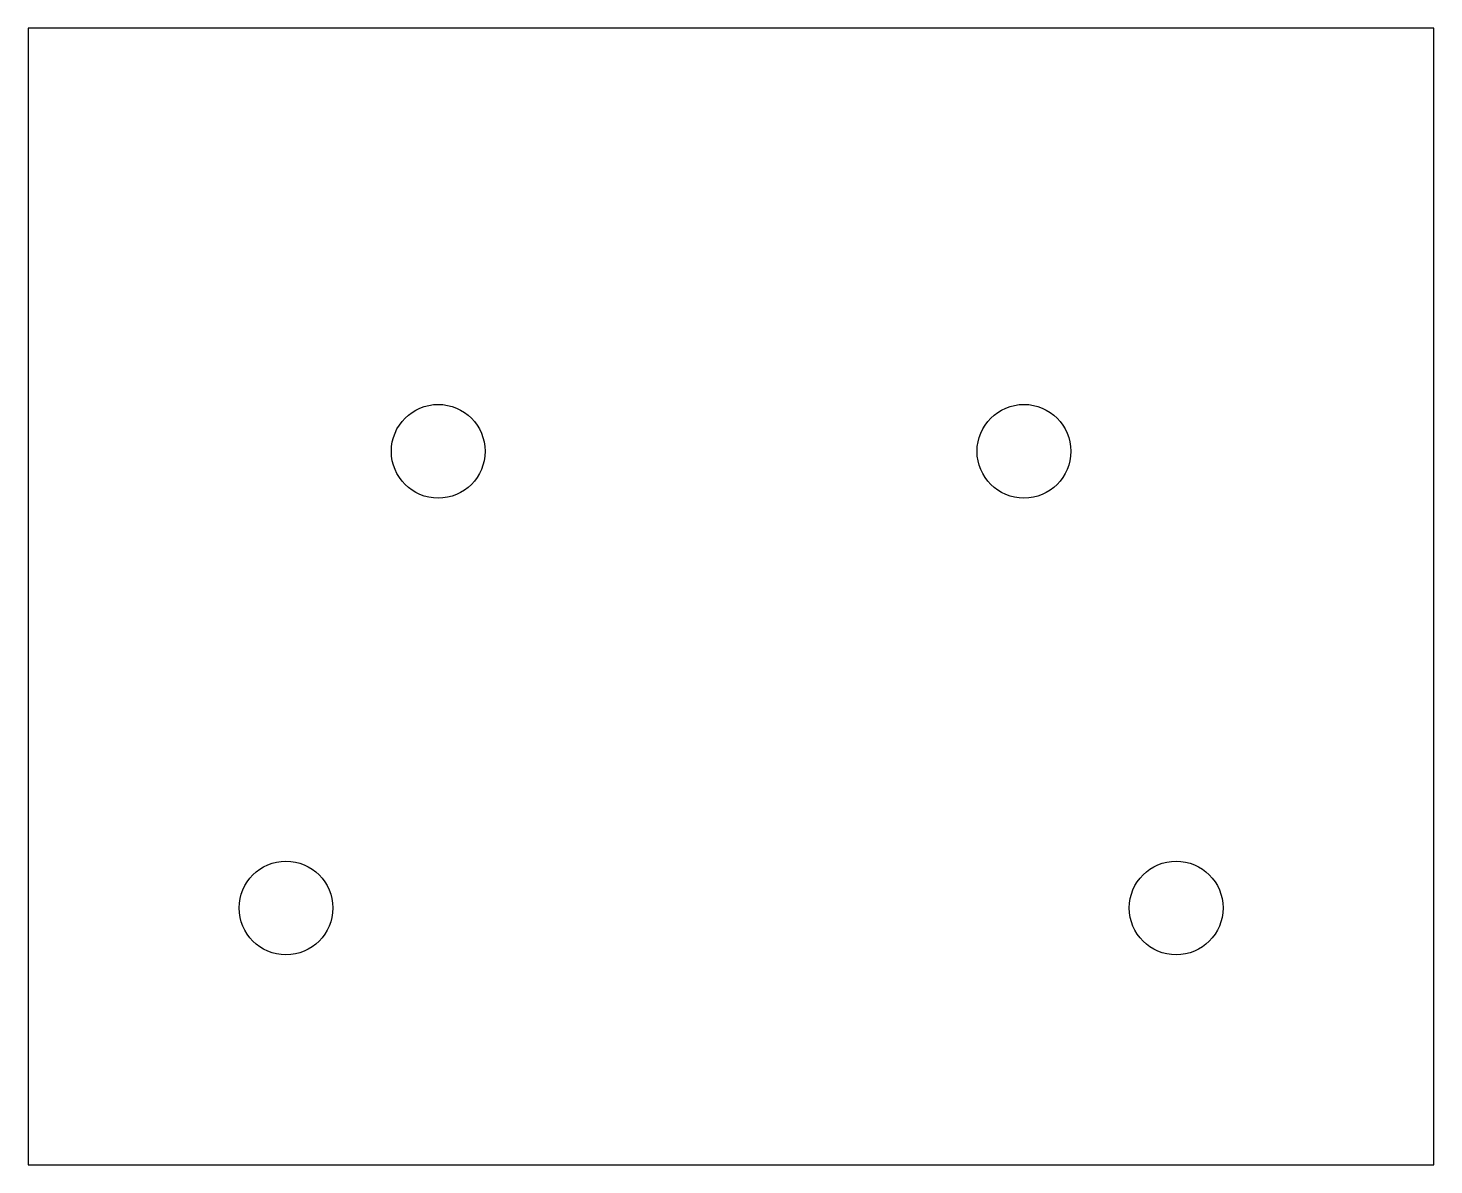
# Model space of a CAD drawing. Header units: millimetres. Extents: x -30 to 30, y 110 to 158.5.
import ezdxf

# ---------------------------------------------------------------- set-up
doc = ezdxf.new("R2010")
doc.units = ezdxf.units.MM

msp = doc.modelspace()

# ---------------------------------------------------------------- linework, layer by layer
msp.add_lwpolyline([(-30, 158.514), (-30, 110), (30, 110), (30, 158.514)], close=True)
for centre in [(-12.497, 140.455), (12.503, 140.455), (-18.994, 120.964), (19, 120.964)]:
    msp.add_circle(centre, 2)

doc.saveas('drawing.dxf')
